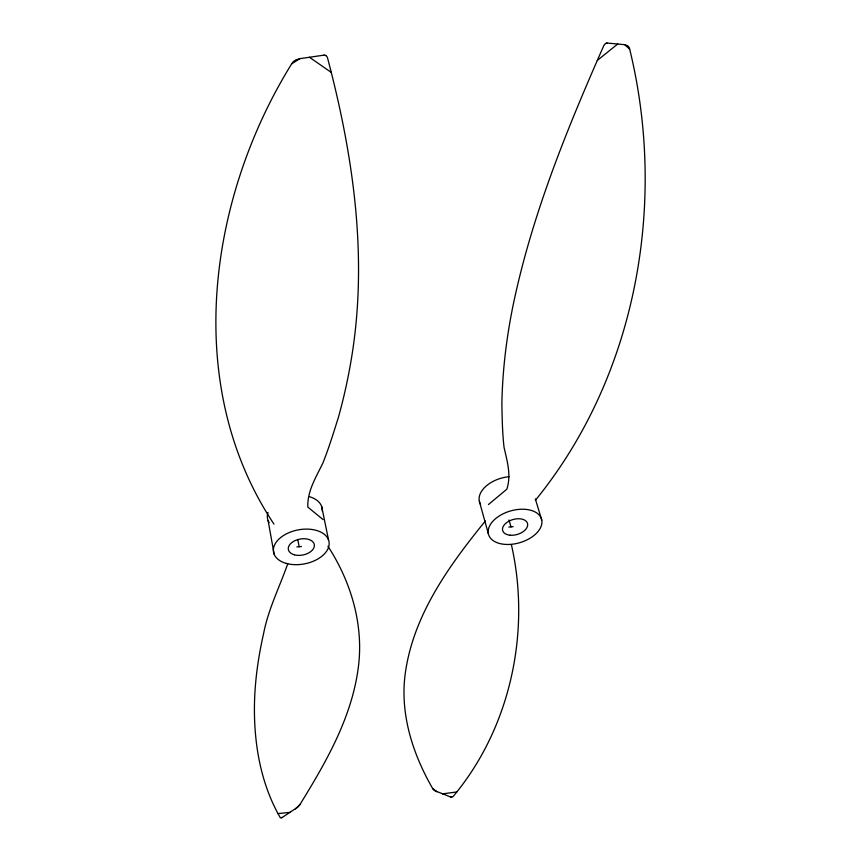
<?xml version="1.0" encoding="UTF-8"?>
<svg xmlns="http://www.w3.org/2000/svg" width="861" height="861" viewBox="0 0 861 861"><rect width="100%" height="100%" fill="white"/><g stroke="black" fill="none" stroke-linecap="round" stroke-linejoin="round"><path stroke-width="1.29" d="M287.746 563.761C279.685 586.772 268.363 609.007 263.649 633.33C258.246 657.115 254.781 681.374 254.436 705.794C253.995 744.388 260.797 784.005 280.32 817.756L282.279 817.444L297.68 807.188A8.513 3.681 -31.8 0 0 299.929 804.561C325.91 762.437 351.6 717.966 358.23 668.082C364.042 625.409 351.18 581.95 327.944 546.261M323.09 519.603L307.818 507.086C307.216 490.878 316.224 476.994 322.94 462.895C328.945 447.849 333.681 432.34 338.545 416.896C347.553 384.286 353.742 350.922 356.572 317.203C363.945 229.65 349.738 141.839 327.384 57.353L326.061 55.653L323.833 55.169L299.876 58.656L295.721 59.99A13.851 11.193 22 0 0 291.675 63.843C207.759 199.139 182.037 386.148 273.949 524.091M535.424 500.252C636.537 376.042 667.34 203.239 629.671 49.131A13.754 8.233 -47.3 0 0 627.518 45.676L624.666 44.675L607.145 43.05L605.315 43.685L603.873 45.461C566.732 129.72 531.614 215.724 512.908 306.215C506.408 338.33 502.469 370.962 501.877 403.734C502.167 418.328 502.372 432.943 504.062 447.462C507.194 461.184 511.423 475.326 506.828 489.231L488.435 504.535M485.367 520.97C449.248 565.44 413.452 614.754 405.337 672.979C399.644 713.403 412.613 753.849 432.685 788.558A8.309 4.402 9.5 0 0 434.687 790.646L450.594 796.974L452.897 796.759C510.508 728.212 531.14 631.522 511.423 544.798M295.398 808.942L299.929 804.561M597.351 60.421L617.692 44.029M291.675 63.843L299.876 58.656M281.246 817.907L282.279 817.444M605.627 43.48L607.145 43.05M508.808 527.05L513.167 526.641M296.884 546.907L301.447 546.487M442.446 793.885L456.75 791.948M278.081 813.591L290.157 812.343M323.833 55.169L325.716 55.459M450.594 796.974L451.724 797.168M309.433 57.267L331.108 72.292M432.685 788.558L437.001 791.819M624.666 44.675L629.671 49.131M535.327 498.885L541.773 520.119A27.584 16.531 -16.1 0 1 504.352 544.324A27.584 16.531 -16.1 0 1 499.046 516.105A27.584 16.531 -16.1 0 1 541.773 520.119M509.002 519.979L511.025 526.964M479.351 501.317L488.424 533.981M321.68 506.516L328.558 540.008M297.809 539.61L299.197 546.821M268.083 520.485L274.142 554.172M480.589 504.363A27.175 16.693 -16.2 0 1 509.131 476.703M269.149 522.562A27.789 17.446 -10.8 0 1 267.986 512.456M309.616 496.754A27.789 17.446 -10.8 0 1 322.262 511.025M510.142 535.208A12.926 7.749 -16.1 0 0 527.599 523.8A12.926 7.749 -16.1 0 0 507.506 522.014A12.926 7.749 -16.1 0 0 510.142 535.208M286.089 563.363A28.209 17.285 -10.9 0 0 329.128 544.486A28.209 17.285 -10.9 0 0 288.596 532.819A28.209 17.285 -10.9 0 0 286.089 563.363M294.279 554.785A13.227 8.104 -10.9 0 0 314.383 545.874A13.227 8.104 -10.9 0 0 295.312 540.493A13.227 8.104 -10.9 0 0 294.279 554.785"/></g></svg>
